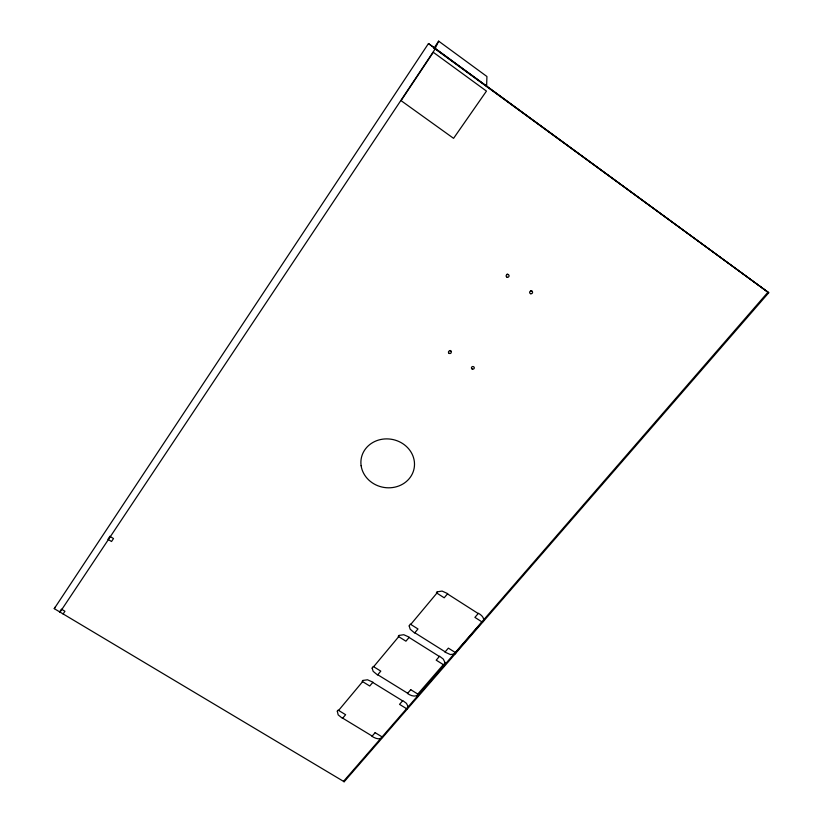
<?xml version="1.0" encoding="UTF-8"?>
<svg xmlns="http://www.w3.org/2000/svg" width="823" height="823" viewBox="0 0 823 823"><rect width="100%" height="100%" fill="white"/><g stroke="black" fill="none" stroke-linecap="round" stroke-linejoin="round"><path stroke-width="1.23" d="M486.609 86.24L486.928 76.508L438.659 41.15L433.752 48.516M55.347 606.962L54.256 608.65L344.107 781.706M434.894 48.948L438.659 41.15M343.51 781.356L767.993 292.155L428.464 43.547L768.744 292.741L344.086 781.85M483.43 621.355C484.798 617.867 481.167 614.812 478.43 613.289L474.902 617.384L482.607 622.311M60.058 612.117L435.172 48.948L768.744 292.741M54.256 608.65L428.464 43.547M59.575 611.931L61.427 609.164L64.935 611.263L63.093 614.03M373.642 666.712L398.713 636.663M338.582 710.424L362.624 681.629M410.749 624.41L436.89 593.116M417.806 694.056L443.33 664.634M455.531 652.649L482.124 622.003M455.201 653.874L450.438 654.563L444.955 652.094L448.37 648.133L456.004 652.948M342.707 718.17L372.181 736.081M377.757 674.747L407.683 693.254M372.747 682.432L402.591 700.836M414.823 632.753L445.171 651.847M409.072 637.444L439.369 656.476M447.475 593.897L478.204 613.547M449.944 350.505A1.42 1.337 3.5 0 1 451.107 351.143M530.588 290.725A1.471 1.399 -16.3 0 1 531.792 290.807M506.68 274.491A1.471 1.42 -15.1 0 1 507.76 274.172M372.14 668.153L373.158 671.331L377.551 674.994L380.792 671.136L373.169 666.414L372.14 668.153M409.185 625.922L410.173 629.214L414.617 633L417.991 628.978L410.266 624.112L409.185 625.922M408.085 706.566L407.035 708.973L399.546 704.365L402.786 700.599L406.48 703.387L408.085 706.566M444.924 662.433L443.803 664.933L436.2 660.159L439.585 656.229L443.319 659.12L444.924 662.433M337.296 711.165L338.171 714.868L342.512 718.407L345.619 714.703L338.109 710.136L337.296 711.165M109.901 536.349L107.936 539.312L111.537 541.513L113.512 538.561L109.901 536.349M433.289 52.291L401.068 100.653L453.576 138.336L486.455 91.096L433.289 52.291M399.011 635.428L398.239 636.354L405.934 641.189L409.278 637.197L403.764 634.718L399.011 635.428M362.902 680.446L362.151 681.341L369.733 686.012L372.942 682.195L367.521 679.788L362.902 680.446M437.208 591.83L436.396 592.807L444.204 597.796L447.702 593.64L442.085 591.079L437.208 591.83M410.749 689.695L407.478 693.491C410.389 695.507 415.574 697.719 418.279 694.355L410.749 689.695M375.134 732.665L371.986 736.307C374.856 738.221 379.887 740.433 382.551 737.171L375.134 732.665M361.122 465.705L361.03 464.933A26.902 24.371 11.1 0 1 384.783 438.947A26.902 24.371 11.1 0 1 414.329 461.436L414.411 462.197A26.902 24.371 11.1 0 1 390.616 487.751A26.902 24.371 11.1 0 1 361.122 465.705M472.114 368.982A1.42 1.327 0.1 0 0 474.285 367.912A1.42 1.327 0.1 0 0 472.207 366.677A1.42 1.327 0.1 0 0 472.114 368.982M530.732 293.729A1.471 1.399 -16.2 0 0 532.512 291.939A1.471 1.399 -16.2 0 0 530.063 291.393A1.471 1.399 -16.2 0 0 530.732 293.729M507.061 277.217A1.471 1.42 -15.1 0 0 509.056 275.654A1.471 1.42 -15.1 0 0 506.69 274.789A1.471 1.42 -15.1 0 0 507.061 277.217M449.049 353.283A1.42 1.337 3.5 0 0 451.282 352.337A1.42 1.337 3.5 0 0 449.276 350.968A1.42 1.337 3.5 0 0 449.049 353.283"/></g></svg>
